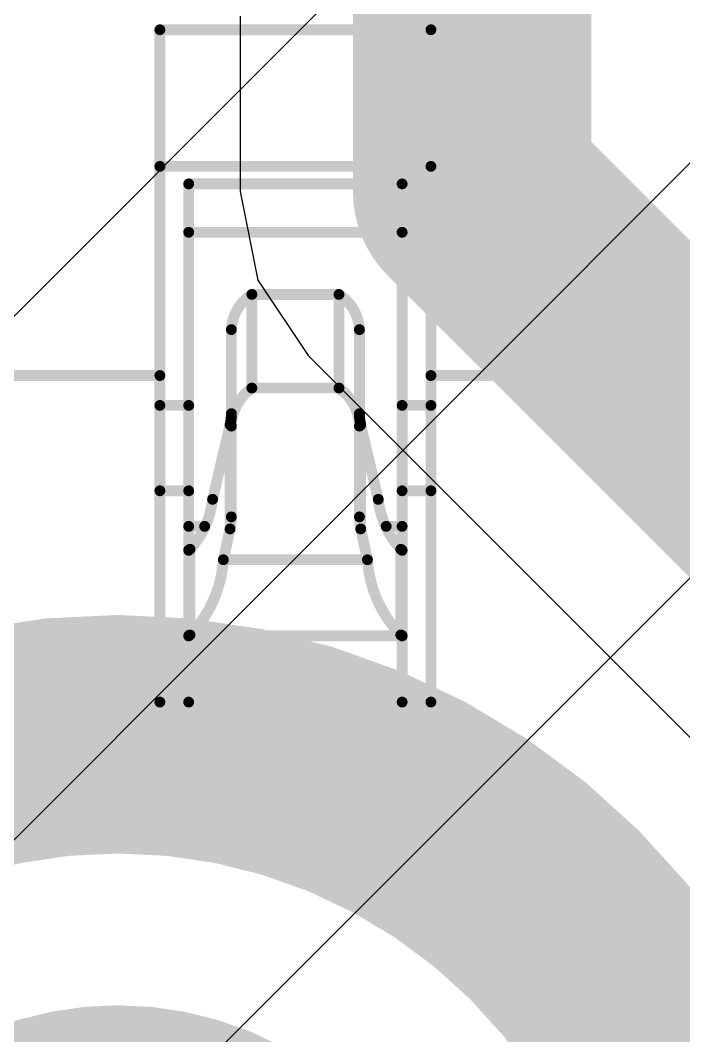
# Model space of a CAD drawing. Header units: inches. Extents: x -6 to 5433, y -4 to 5447.
# Drawn here: x 19.053 to 19.83, y 29.897 to 31.086 of the extents above; entities that cross this region are included whole.
import ezdxf

# ---------------------------------------------------------------- set-up
doc = ezdxf.new("R2010")
doc.units = ezdxf.units.IN
for name, color, linetype in [('Bottom Layer', 5, 'Continuous'), ('Bottom Solder', 6, 'Continuous'), ('Mechanical 4', 56, 'Continuous'), ('Top Layer', 1, 'Continuous'), ('Top Solder', 216, 'Continuous')]:
    doc.layers.add(name, color=color, linetype=linetype)

msp = doc.modelspace()

# ---------------------------------------------------------------- linework, layer by layer
at = {"layer": 'Bottom Layer'}
for points in [[(18.44298064, 29.52592774, 0.2794, 0.2794, -0.9999999999999999), (19.89078064, 29.52592774, 0.2794, 0.2794, 0)], [(18.90018064, 29.52592774, 0.2794, 0.2794, -0.9999999999999999), (19.43358064, 29.52592774, 0.2794, 0.2794, 0)]]:
    msp.add_lwpolyline(points, format="xyseb", dxfattribs=at)
at = {"layer": 'Bottom Solder'}
for p in [(12.60441472, 24.29521684), (13.15442632, 23.74523064)]:
    msp.add_line(p, (5432.852131479999, 5447.49311058), dxfattribs=at)
at = {"layer": 'Mechanical 4'}
for points in [[(19.2161541, 31.07494674, 0.0127, 0.0127, 0), (19.5336541, 31.07494674, 0.0127, 0.0127, 0)], [(19.2161541, 30.28744514, 0.0127, 0.0127, 0), (19.2161541, 31.07494674, 0.0127, 0.0127, 0)], [(19.5336541, 30.66994628, 0.0127, 0.0127, 0), (19.5336541, 31.07494674, 0.0127, 0.0127, 0)], [(19.2161541, 30.91494452, 0.0127, 0.0127, 0), (19.5336541, 30.91494452, 0.0127, 0.0127, 0)], [(19.24990562, 30.89440862, 0.0127, 0.0127, 0), (19.49990512, 30.89440862, 0.0127, 0.0127, 0)], [(19.24990562, 30.28744514, 0.0127, 0.0127, 0), (19.24990562, 30.89440862, 0.0127, 0.0127, 0)], [(19.49990512, 30.28744514, 0.0127, 0.0127, 0), (19.49990512, 30.89440862, 0.0127, 0.0127, 0)], [(19.24990562, 30.83773868, 0.0127, 0.0127, 0), (19.49990512, 30.83773868, 0.0127, 0.0127, 0)], [(19.29990552, 30.72369522, 0.0127, 0.0127, -0.2473774344944057), (19.3239136, 30.76494482, 0.0127, 0.0127, 0)], [(19.32391614, 30.76494482, 0.0127, 0.0127, 0), (19.4258946, 30.76494482, 0.0127, 0.0127, 0)], [(19.32391614, 30.65528286, 0.0127, 0.0127, 0), (19.32391614, 30.76494482, 0.0127, 0.0127, 0)], [(19.4258946, 30.65528286, 0.0127, 0.0127, 0), (19.4258946, 30.76494482, 0.0127, 0.0127, 0)], [(19.42589714, 30.76494482, 0.0127, 0.0127, -0.2473774344944055), (19.44990522, 30.72369522, 0.0127, 0.0127, 0)], [(19.29990552, 30.50434844, 0.0127, 0.0127, 0), (19.29990552, 30.72369522, 0.0127, 0.0127, 0)], [(19.44990522, 30.50434844, 0.0127, 0.0127, 0), (19.44990522, 30.72369522, 0.0127, 0.0127, 0)], [(18.8986541, 30.66994628, 0.0127, 0.0127, 0), (19.2161541, 30.66994628, 0.0127, 0.0127, 0)], [(19.5336541, 30.66994628, 0.0127, 0.0127, 0), (19.8511541, 30.66994628, 0.0127, 0.0127, 0)], [(19.5336541, 30.28744514, 0.0127, 0.0127, 0), (19.5336541, 30.66994628, 0.0127, 0.0127, 0)], [(19.29990552, 30.61071348, 0.0127, 0.0127, -0.2374800627721871), (19.3239136, 30.6552854, 0.0127, 0.0127, 0)], [(19.32391614, 30.65528286, 0.0127, 0.0127, 0), (19.4258946, 30.65528286, 0.0127, 0.0127, 0)], [(19.42589714, 30.6552854, 0.0127, 0.0127, -0.2374800627721868), (19.44990522, 30.61071348, 0.0127, 0.0127, 0)], [(19.2161541, 30.63494508, 0.0127, 0.0127, 0), (19.24990562, 30.63494508, 0.0127, 0.0127, 0)], [(19.49990512, 30.63494508, 0.0127, 0.0127, 0), (19.5336541, 30.63494508, 0.0127, 0.0127, 0)], [(19.29990552, 30.62525752, 0.0127, 0.0127, -0.05786385222358645), (19.2983866, 30.61223494, 0.0127, 0.0127, 0)], [(19.45142414, 30.61223494, 0.0127, 0.0127, -0.05786385222314867), (19.44990522, 30.62525752, 0.0127, 0.0127, 0)], [(19.2778634, 30.5249453, 0.0127, 0.0127, 0), (19.2983866, 30.61223494, 0.0127, 0.0127, 0)], [(19.2983866, 30.49027684, 0.0127, 0.0127, 0), (19.2983866, 30.61223494, 0.0127, 0.0127, 0)], [(19.45142414, 30.61223494, 0.0127, 0.0127, 0), (19.4719448, 30.5249453, 0.0127, 0.0127, 0)], [(19.45142414, 30.49027684, 0.0127, 0.0127, 0), (19.45142414, 30.61223494, 0.0127, 0.0127, 0)], [(19.2161541, 30.53494528, 0.0127, 0.0127, 0), (19.24990562, 30.53494528, 0.0127, 0.0127, 0)], [(19.27786594, 30.52494784, 0.0127, 0.0127, -0.1625906327552088), (19.25142454, 30.46645418, 0.0127, 0.0127, 0)], [(19.4983862, 30.46645418, 0.0127, 0.0127, -0.1625906327552086), (19.4719448, 30.52494784, 0.0127, 0.0127, 0)], [(19.49990512, 30.53494528, 0.0127, 0.0127, 0), (19.5336541, 30.53494528, 0.0127, 0.0127, 0)], [(19.29990552, 30.50434844, 0.0127, 0.0127, -0.05365793627952005), (19.2983866, 30.49027684, 0.0127, 0.0127, 0)], [(19.45142414, 30.49027684, 0.0127, 0.0127, -0.0536579362795205), (19.44990522, 30.50434844, 0.0127, 0.0127, 0)], [(19.24990562, 30.49328166, 0.0127, 0.0127, 0), (19.268567, 30.49328166, 0.0127, 0.0127, 0)], [(19.29053292, 30.45417836, 0.0127, 0.0127, 0), (19.2983866, 30.49027684, 0.0127, 0.0127, 0)], [(19.45142414, 30.49027684, 0.0127, 0.0127, 0), (19.45927782, 30.45417836, 0.0127, 0.0127, 0)], [(19.48124374, 30.49328166, 0.0127, 0.0127, 0), (19.49990512, 30.49328166, 0.0127, 0.0127, 0)], [(19.24990562, 30.46521466, 0.0127, 0.0127, -0.01102176087863576), (19.24994118, 30.46530102, 0.0127, 0.0127, 0)], [(19.24994118, 30.46530102, 0.0127, 0.0127, -0.02840440600347524), (19.2499869, 30.46538992, 0.0127, 0.0127, 0)], [(19.2499869, 30.46538992, 0.0127, 0.0127, -0.03504147016529562), (19.25005294, 30.46548644, 0.0127, 0.0127, 0)], [(19.25005294, 30.46548644, 0.0127, 0.0127, -0.03231858312358278), (19.250152, 30.46559312, 0.0127, 0.0127, 0)], [(19.250152, 30.46559312, 0.0127, 0.0127, -0.02446223686651126), (19.25028916, 30.4657125, 0.0127, 0.0127, 0)], [(19.2502917, 30.46570996, 0.0127, 0.0127, -0.01372918962525633), (19.2504695, 30.46584458, 0.0127, 0.0127, 0)], [(19.2504695, 30.46584458, 0.0127, 0.0127, -0.008119992699954212), (19.25068032, 30.46598682, 0.0127, 0.0127, 0)], [(19.25067778, 30.46598936, 0.0127, 0.0127, -0.004820635632250239), (19.250914, 30.46613922, 0.0127, 0.0127, 0)], [(19.250914, 30.46613922, 0.0127, 0.0127, 0), (19.25142454, 30.46645418, 0.0127, 0.0127, 0)], [(19.25142454, 30.36607592, 0.0127, 0.0127, 0), (19.25142454, 30.46645418, 0.0127, 0.0127, 0)], [(19.4983862, 30.46645418, 0.0127, 0.0127, 0), (19.4986529, 30.46629416, 0.0127, 0.0127, 0)], [(19.4983862, 30.36607592, 0.0127, 0.0127, 0), (19.4983862, 30.46645418, 0.0127, 0.0127, 0)], [(19.4986529, 30.46629416, 0.0127, 0.0127, 0), (19.49891198, 30.46613414, 0.0127, 0.0127, 0)], [(19.49890944, 30.4661316, 0.0127, 0.0127, -0.006054857866727827), (19.4991482, 30.46598174, 0.0127, 0.0127, 0)], [(19.49915074, 30.46598428, 0.0127, 0.0127, -0.01073696927372486), (19.49935648, 30.46584204, 0.0127, 0.0127, 0)], [(19.49935648, 30.4658395, 0.0127, 0.0127, -0.01856237101854592), (19.49952158, 30.4657125, 0.0127, 0.0127, 0)], [(19.49952158, 30.46571504, 0.0127, 0.0127, -0.02338621049264656), (19.49964604, 30.4655982, 0.0127, 0.0127, 0)], [(19.49964604, 30.46559565999999, 0.0127, 0.0127, -0.05432145111928067), (19.49980606, 30.465395, 0.0127, 0.0127, 0)], [(19.4998086, 30.46539754, 0.0127, 0.0127, -0.02859688060464257), (19.49990766, 30.46521466, 0.0127, 0.0127, 0)], [(19.29053292, 30.4541809, 0.0127, 0.0127, -0.1798939642534223), (19.25142454, 30.36607592, 0.0127, 0.0127, 0)], [(19.29053292, 30.45417836, 0.0127, 0.0127, 0), (19.45927782, 30.45417836, 0.0127, 0.0127, 0)], [(19.4983862, 30.36607592, 0.0127, 0.0127, -0.1798939642534224), (19.45927782, 30.4541809, 0.0127, 0.0127, 0)], [(19.24990562, 30.36514628, 0.0127, 0.0127, -0.01323430967770644), (19.24994118, 30.36521231999999, 0.0127, 0.0127, 0)], [(19.24990562, 30.36494562, 0.0127, 0.0127, 0), (19.49990512, 30.36494562, 0.0127, 0.0127, 0)], [(19.24994118, 30.36521231999999, 0.0127, 0.0127, -0.03268862865719779), (19.2499869, 30.36528089999999, 0.0127, 0.0127, 0)], [(19.2499869, 30.36527582, 0.0127, 0.0127, -0.03744583018768631), (19.25005294, 30.36534948, 0.0127, 0.0127, 0)], [(19.25005294, 30.36534948, 0.0127, 0.0127, -0.03188120473419625), (19.250152, 30.36542822, 0.0127, 0.0127, 0)], [(19.25014946, 30.36543076, 0.0127, 0.0127, -0.02261994762672872), (19.25028916, 30.3655222, 0.0127, 0.0127, 0)], [(19.25028916, 30.36551966, 0.0127, 0.0127, -0.0122088924445399), (19.25046696, 30.36561872, 0.0127, 0.0127, 0)], [(19.25046696, 30.36561872, 0.0127, 0.0127, -0.007070305474893967), (19.25067778, 30.3657254, 0.0127, 0.0127, 0)], [(19.25067778, 30.3657254, 0.0127, 0.0127, 0), (19.250914, 30.3658397, 0.0127, 0.0127, 0)], [(19.250914, 30.3658397, 0.0127, 0.0127, 0), (19.25142454, 30.36607592, 0.0127, 0.0127, 0)], [(19.4983862, 30.36607592, 0.0127, 0.0127, 0), (19.4986529, 30.365954, 0.0127, 0.0127, 0)], [(19.4986529, 30.365954, 0.0127, 0.0127, 0), (19.49891198, 30.36583716, 0.0127, 0.0127, 0)], [(19.49891198, 30.36583716, 0.0127, 0.0127, -0.005205334042010507), (19.49915074, 30.3657254, 0.0127, 0.0127, 0)], [(19.4991482, 30.36572286, 0.0127, 0.0127, -0.009375622313327314), (19.49935394, 30.36561618, 0.0127, 0.0127, 0)], [(19.49935394, 30.36561618, 0.0127, 0.0127, -0.01668702488287746), (19.49952158, 30.36551966, 0.0127, 0.0127, 0)], [(19.49952158, 30.36551966, 0.0127, 0.0127, -0.02199391693032645), (19.49964604, 30.3654333, 0.0127, 0.0127, 0)], [(19.4996435, 30.3654333, 0.0127, 0.0127, -0.02675089184307707), (19.49973748, 30.36535456, 0.0127, 0.0127, 0)], [(19.49974002, 30.36535456, 0.0127, 0.0127, -0.02828763819369805), (19.4998086, 30.36528344, 0.0127, 0.0127, 0)], [(19.4998086, 30.36528344, 0.0127, 0.0127, -0.03260546147382062), (19.49990512, 30.36514628, 0.0127, 0.0127, 0)], [(19.2161541, 30.28744514, 0.0127, 0.0127, 0), (19.5336541, 30.28744514, 0.0127, 0.0127, 0)]]:
    msp.add_lwpolyline(points, format="xyseb", dxfattribs=at)
for points in [[(19.2129791, 31.07494674, 0.00635, 0.00635, 1), (19.2193291, 31.07494674, 0.00635, 0.00635, 1)], [(19.2129791, 31.07494674, 0.00635, 0.00635, 1), (19.2193291, 31.07494674, 0.00635, 0.00635, 1)], [(19.5304791, 31.07494674, 0.00635, 0.00635, 1), (19.5368291, 31.07494674, 0.00635, 0.00635, 1)], [(19.5304791, 31.07494674, 0.00635, 0.00635, 1), (19.5368291, 31.07494674, 0.00635, 0.00635, 1)], [(19.2129791, 30.91494452, 0.00635, 0.00635, 1), (19.2193291, 30.91494452, 0.00635, 0.00635, 1)], [(19.5304791, 30.91494452, 0.00635, 0.00635, 1), (19.5368291, 30.91494452, 0.00635, 0.00635, 1)], [(19.24673062, 30.89440862, 0.00635, 0.00635, 1), (19.25308062, 30.89440862, 0.00635, 0.00635, 1)], [(19.24673062, 30.89440862, 0.00635, 0.00635, 1), (19.25308062, 30.89440862, 0.00635, 0.00635, 1)], [(19.49673012, 30.89440862, 0.00635, 0.00635, 1), (19.50308012, 30.89440862, 0.00635, 0.00635, 1)], [(19.49673012, 30.89440862, 0.00635, 0.00635, 1), (19.50308012, 30.89440862, 0.00635, 0.00635, 1)], [(19.24673062, 30.83773868, 0.00635, 0.00635, 1), (19.25308062, 30.83773868, 0.00635, 0.00635, 1)], [(19.49673012, 30.83773868, 0.00635, 0.00635, 1), (19.50308012, 30.83773868, 0.00635, 0.00635, 1)], [(19.3207386, 30.76494482, 0.00635, 0.00635, 1), (19.3270886, 30.76494482, 0.00635, 0.00635, 1)], [(19.32074114, 30.76494482, 0.00635, 0.00635, 1), (19.32709114, 30.76494482, 0.00635, 0.00635, 1)], [(19.32074114, 30.76494482, 0.00635, 0.00635, 1), (19.32709114, 30.76494482, 0.00635, 0.00635, 1)], [(19.4227196, 30.76494482, 0.00635, 0.00635, 1), (19.4290696, 30.76494482, 0.00635, 0.00635, 1)], [(19.4227196, 30.76494482, 0.00635, 0.00635, 1), (19.4290696, 30.76494482, 0.00635, 0.00635, 1)], [(19.42272214, 30.76494482, 0.00635, 0.00635, 1), (19.42907214, 30.76494482, 0.00635, 0.00635, 1)], [(19.29673052, 30.72369522, 0.00635, 0.00635, 1), (19.30308052, 30.72369522, 0.00635, 0.00635, 1)], [(19.29673052, 30.72369522, 0.00635, 0.00635, 1), (19.30308052, 30.72369522, 0.00635, 0.00635, 1)], [(19.44673022, 30.72369522, 0.00635, 0.00635, 1), (19.45308022, 30.72369522, 0.00635, 0.00635, 1)], [(19.44673022, 30.72369522, 0.00635, 0.00635, 1), (19.45308022, 30.72369522, 0.00635, 0.00635, 1)], [(19.2129791, 30.66994628, 0.00635, 0.00635, 1), (19.2193291, 30.66994628, 0.00635, 0.00635, 1)], [(19.5304791, 30.66994628, 0.00635, 0.00635, 1), (19.5368291, 30.66994628, 0.00635, 0.00635, 1)], [(19.5304791, 30.66994628, 0.00635, 0.00635, 1), (19.5368291, 30.66994628, 0.00635, 0.00635, 1)], [(19.5304791, 30.66994628, 0.00635, 0.00635, 1), (19.5368291, 30.66994628, 0.00635, 0.00635, 1)], [(19.3207386, 30.6552854, 0.00635, 0.00635, 1), (19.3270886, 30.6552854, 0.00635, 0.00635, 1)], [(19.32074114, 30.65528286, 0.00635, 0.00635, 1), (19.32709114, 30.65528286, 0.00635, 0.00635, 1)], [(19.32074114, 30.65528286, 0.00635, 0.00635, 1), (19.32709114, 30.65528286, 0.00635, 0.00635, 1)], [(19.4227196, 30.65528286, 0.00635, 0.00635, 1), (19.4290696, 30.65528286, 0.00635, 0.00635, 1)], [(19.4227196, 30.65528286, 0.00635, 0.00635, 1), (19.4290696, 30.65528286, 0.00635, 0.00635, 1)], [(19.42272214, 30.6552854, 0.00635, 0.00635, 1), (19.42907214, 30.6552854, 0.00635, 0.00635, 1)], [(19.2129791, 30.63494508, 0.00635, 0.00635, 1), (19.2193291, 30.63494508, 0.00635, 0.00635, 1)], [(19.24673062, 30.63494508, 0.00635, 0.00635, 1), (19.25308062, 30.63494508, 0.00635, 0.00635, 1)], [(19.49673012, 30.63494508, 0.00635, 0.00635, 1), (19.50308012, 30.63494508, 0.00635, 0.00635, 1)], [(19.5304791, 30.63494508, 0.00635, 0.00635, 1), (19.5368291, 30.63494508, 0.00635, 0.00635, 1)], [(19.29673052, 30.62525752, 0.00635, 0.00635, 1), (19.30308052, 30.62525752, 0.00635, 0.00635, 1)], [(19.44673022, 30.62525752, 0.00635, 0.00635, 1), (19.45308022, 30.62525752, 0.00635, 0.00635, 1)], [(19.2952116, 30.61223494, 0.00635, 0.00635, 1), (19.3015616, 30.61223494, 0.00635, 0.00635, 1)], [(19.2952116, 30.61223494, 0.00635, 0.00635, 1), (19.3015616, 30.61223494, 0.00635, 0.00635, 1)], [(19.2952116, 30.61223494, 0.00635, 0.00635, 1), (19.3015616, 30.61223494, 0.00635, 0.00635, 1)], [(19.29673052, 30.61071348, 0.00635, 0.00635, 1), (19.30308052, 30.61071348, 0.00635, 0.00635, 1)], [(19.44673022, 30.61071348, 0.00635, 0.00635, 1), (19.45308022, 30.61071348, 0.00635, 0.00635, 1)], [(19.44824914, 30.61223494, 0.00635, 0.00635, 1), (19.45459914, 30.61223494, 0.00635, 0.00635, 1)], [(19.44824914, 30.61223494, 0.00635, 0.00635, 1), (19.45459914, 30.61223494, 0.00635, 0.00635, 1)], [(19.44824914, 30.61223494, 0.00635, 0.00635, 1), (19.45459914, 30.61223494, 0.00635, 0.00635, 1)], [(19.2129791, 30.53494528, 0.00635, 0.00635, 1), (19.2193291, 30.53494528, 0.00635, 0.00635, 1)], [(19.24673062, 30.53494528, 0.00635, 0.00635, 1), (19.25308062, 30.53494528, 0.00635, 0.00635, 1)], [(19.2746884, 30.5249453, 0.00635, 0.00635, 1), (19.2810384, 30.5249453, 0.00635, 0.00635, 1)], [(19.27469094, 30.52494784, 0.00635, 0.00635, 1), (19.28104094, 30.52494784, 0.00635, 0.00635, 1)], [(19.4687698, 30.52494784, 0.00635, 0.00635, 1), (19.4751198, 30.52494784, 0.00635, 0.00635, 1)], [(19.4687698, 30.5249453, 0.00635, 0.00635, 1), (19.4751198, 30.5249453, 0.00635, 0.00635, 1)], [(19.49673012, 30.53494528, 0.00635, 0.00635, 1), (19.50308012, 30.53494528, 0.00635, 0.00635, 1)], [(19.5304791, 30.53494528, 0.00635, 0.00635, 1), (19.5368291, 30.53494528, 0.00635, 0.00635, 1)], [(19.29673052, 30.50434844, 0.00635, 0.00635, 1), (19.30308052, 30.50434844, 0.00635, 0.00635, 1)], [(19.29673052, 30.50434844, 0.00635, 0.00635, 1), (19.30308052, 30.50434844, 0.00635, 0.00635, 1)], [(19.44673022, 30.50434844, 0.00635, 0.00635, 1), (19.45308022, 30.50434844, 0.00635, 0.00635, 1)], [(19.44673022, 30.50434844, 0.00635, 0.00635, 1), (19.45308022, 30.50434844, 0.00635, 0.00635, 1)], [(19.24673062, 30.49328166, 0.00635, 0.00635, 1), (19.25308062, 30.49328166, 0.00635, 0.00635, 1)], [(19.265392, 30.49328166, 0.00635, 0.00635, 1), (19.271742, 30.49328166, 0.00635, 0.00635, 1)], [(19.2952116, 30.49027684, 0.00635, 0.00635, 1), (19.3015616, 30.49027684, 0.00635, 0.00635, 1)], [(19.2952116, 30.49027684, 0.00635, 0.00635, 1), (19.3015616, 30.49027684, 0.00635, 0.00635, 1)], [(19.2952116, 30.49027684, 0.00635, 0.00635, 1), (19.3015616, 30.49027684, 0.00635, 0.00635, 1)], [(19.44824914, 30.49027684, 0.00635, 0.00635, 1), (19.45459914, 30.49027684, 0.00635, 0.00635, 1)], [(19.44824914, 30.49027684, 0.00635, 0.00635, 1), (19.45459914, 30.49027684, 0.00635, 0.00635, 1)], [(19.44824914, 30.49027684, 0.00635, 0.00635, 1), (19.45459914, 30.49027684, 0.00635, 0.00635, 1)], [(19.47806874, 30.49328166, 0.00635, 0.00635, 1), (19.48441874, 30.49328166, 0.00635, 0.00635, 1)], [(19.49673012, 30.49328166, 0.00635, 0.00635, 1), (19.50308012, 30.49328166, 0.00635, 0.00635, 1)], [(19.24673062, 30.46521466, 0.00635, 0.00635, 1), (19.25308062, 30.46521466, 0.00635, 0.00635, 1)], [(19.24676618, 30.46530102, 0.00635, 0.00635, 1), (19.25311618, 30.46530102, 0.00635, 0.00635, 1)], [(19.24676618, 30.46530102, 0.00635, 0.00635, 1), (19.25311618, 30.46530102, 0.00635, 0.00635, 1)], [(19.2468119, 30.46538992, 0.00635, 0.00635, 1), (19.2531619, 30.46538992, 0.00635, 0.00635, 1)], [(19.2468119, 30.46538992, 0.00635, 0.00635, 1), (19.2531619, 30.46538992, 0.00635, 0.00635, 1)], [(19.24687794, 30.46548644, 0.00635, 0.00635, 1), (19.25322794, 30.46548644, 0.00635, 0.00635, 1)], [(19.24687794, 30.46548644, 0.00635, 0.00635, 1), (19.25322794, 30.46548644, 0.00635, 0.00635, 1)], [(19.246977, 30.46559312, 0.00635, 0.00635, 1), (19.253327, 30.46559312, 0.00635, 0.00635, 1)], [(19.246977, 30.46559312, 0.00635, 0.00635, 1), (19.253327, 30.46559312, 0.00635, 0.00635, 1)], [(19.24711416, 30.4657125, 0.00635, 0.00635, 1), (19.25346416, 30.4657125, 0.00635, 0.00635, 1)], [(19.2471167, 30.46570996, 0.00635, 0.00635, 1), (19.2534667, 30.46570996, 0.00635, 0.00635, 1)], [(19.2472945, 30.46584458, 0.00635, 0.00635, 1), (19.2536445, 30.46584458, 0.00635, 0.00635, 1)], [(19.2472945, 30.46584458, 0.00635, 0.00635, 1), (19.2536445, 30.46584458, 0.00635, 0.00635, 1)], [(19.24750278, 30.46598936, 0.00635, 0.00635, 1), (19.25385278, 30.46598936, 0.00635, 0.00635, 1)], [(19.24750532, 30.46598682, 0.00635, 0.00635, 1), (19.25385532, 30.46598682, 0.00635, 0.00635, 1)], [(19.247739, 30.46613922, 0.00635, 0.00635, 1), (19.254089, 30.46613922, 0.00635, 0.00635, 1)], [(19.247739, 30.46613922, 0.00635, 0.00635, 1), (19.254089, 30.46613922, 0.00635, 0.00635, 1)], [(19.24824954, 30.46645418, 0.00635, 0.00635, 1), (19.25459954, 30.46645418, 0.00635, 0.00635, 1)], [(19.24824954, 30.46645418, 0.00635, 0.00635, 1), (19.25459954, 30.46645418, 0.00635, 0.00635, 1)], [(19.24824954, 30.46645418, 0.00635, 0.00635, 1), (19.25459954, 30.46645418, 0.00635, 0.00635, 1)], [(19.4952112, 30.46645418, 0.00635, 0.00635, 1), (19.5015612, 30.46645418, 0.00635, 0.00635, 1)], [(19.4952112, 30.46645418, 0.00635, 0.00635, 1), (19.5015612, 30.46645418, 0.00635, 0.00635, 1)], [(19.4952112, 30.46645418, 0.00635, 0.00635, 1), (19.5015612, 30.46645418, 0.00635, 0.00635, 1)], [(19.4954779, 30.46629416, 0.00635, 0.00635, 1), (19.5018279, 30.46629416, 0.00635, 0.00635, 1)], [(19.4954779, 30.46629416, 0.00635, 0.00635, 1), (19.5018279, 30.46629416, 0.00635, 0.00635, 1)], [(19.49573444, 30.4661316, 0.00635, 0.00635, 1), (19.50208444, 30.4661316, 0.00635, 0.00635, 1)], [(19.49573698, 30.46613414, 0.00635, 0.00635, 1), (19.50208698, 30.46613414, 0.00635, 0.00635, 1)], [(19.4959732, 30.46598174, 0.00635, 0.00635, 1), (19.5023232, 30.46598174, 0.00635, 0.00635, 1)], [(19.49597574, 30.46598428, 0.00635, 0.00635, 1), (19.50232574, 30.46598428, 0.00635, 0.00635, 1)], [(19.49618148, 30.46584204, 0.00635, 0.00635, 1), (19.50253148, 30.46584204, 0.00635, 0.00635, 1)], [(19.49618148, 30.4658395, 0.00635, 0.00635, 1), (19.50253148, 30.4658395, 0.00635, 0.00635, 1)], [(19.49634658, 30.46571504, 0.00635, 0.00635, 1), (19.50269658, 30.46571504, 0.00635, 0.00635, 1)], [(19.49634658, 30.4657125, 0.00635, 0.00635, 1), (19.50269658, 30.4657125, 0.00635, 0.00635, 1)], [(19.49647104, 30.4655982, 0.00635, 0.00635, 1), (19.50282104, 30.4655982, 0.00635, 0.00635, 1)], [(19.49647104, 30.46559565999999, 0.00635, 0.00635, 1), (19.50282104, 30.46559565999999, 0.00635, 0.00635, 1)], [(19.49663106, 30.465395, 0.00635, 0.00635, 1), (19.50298106, 30.465395, 0.00635, 0.00635, 1)], [(19.4966336, 30.46539754, 0.00635, 0.00635, 1), (19.5029836, 30.46539754, 0.00635, 0.00635, 1)], [(19.49673266, 30.46521466, 0.00635, 0.00635, 1), (19.50308266, 30.46521466, 0.00635, 0.00635, 1)], [(19.28735792, 30.4541809, 0.00635, 0.00635, 1), (19.29370792, 30.4541809, 0.00635, 0.00635, 1)], [(19.28735792, 30.45417836, 0.00635, 0.00635, 1), (19.29370792, 30.45417836, 0.00635, 0.00635, 1)], [(19.28735792, 30.45417836, 0.00635, 0.00635, 1), (19.29370792, 30.45417836, 0.00635, 0.00635, 1)], [(19.45610282, 30.4541809, 0.00635, 0.00635, 1), (19.46245282, 30.4541809, 0.00635, 0.00635, 1)], [(19.45610282, 30.45417836, 0.00635, 0.00635, 1), (19.46245282, 30.45417836, 0.00635, 0.00635, 1)], [(19.45610282, 30.45417836, 0.00635, 0.00635, 1), (19.46245282, 30.45417836, 0.00635, 0.00635, 1)], [(19.24673062, 30.36514628, 0.00635, 0.00635, 1), (19.25308062, 30.36514628, 0.00635, 0.00635, 1)], [(19.24673062, 30.36494562, 0.00635, 0.00635, 1), (19.25308062, 30.36494562, 0.00635, 0.00635, 1)], [(19.24676618, 30.36521231999999, 0.00635, 0.00635, 1), (19.25311618, 30.36521231999999, 0.00635, 0.00635, 1)], [(19.24676618, 30.36521231999999, 0.00635, 0.00635, 1), (19.25311618, 30.36521231999999, 0.00635, 0.00635, 1)], [(19.2468119, 30.36528089999999, 0.00635, 0.00635, 1), (19.2531619, 30.36528089999999, 0.00635, 0.00635, 1)], [(19.2468119, 30.36527582, 0.00635, 0.00635, 1), (19.2531619, 30.36527582, 0.00635, 0.00635, 1)], [(19.24687794, 30.36534948, 0.00635, 0.00635, 1), (19.25322794, 30.36534948, 0.00635, 0.00635, 1)], [(19.24687794, 30.36534948, 0.00635, 0.00635, 1), (19.25322794, 30.36534948, 0.00635, 0.00635, 1)], [(19.24697446, 30.36543076, 0.00635, 0.00635, 1), (19.25332446, 30.36543076, 0.00635, 0.00635, 1)], [(19.246977, 30.36542822, 0.00635, 0.00635, 1), (19.253327, 30.36542822, 0.00635, 0.00635, 1)], [(19.24711416, 30.3655222, 0.00635, 0.00635, 1), (19.25346416, 30.3655222, 0.00635, 0.00635, 1)], [(19.24711416, 30.36551966, 0.00635, 0.00635, 1), (19.25346416, 30.36551966, 0.00635, 0.00635, 1)], [(19.24729196, 30.36561872, 0.00635, 0.00635, 1), (19.25364196, 30.36561872, 0.00635, 0.00635, 1)], [(19.24729196, 30.36561872, 0.00635, 0.00635, 1), (19.25364196, 30.36561872, 0.00635, 0.00635, 1)], [(19.24750278, 30.3657254, 0.00635, 0.00635, 1), (19.25385278, 30.3657254, 0.00635, 0.00635, 1)], [(19.24750278, 30.3657254, 0.00635, 0.00635, 1), (19.25385278, 30.3657254, 0.00635, 0.00635, 1)], [(19.247739, 30.3658397, 0.00635, 0.00635, 1), (19.254089, 30.3658397, 0.00635, 0.00635, 1)], [(19.247739, 30.3658397, 0.00635, 0.00635, 1), (19.254089, 30.3658397, 0.00635, 0.00635, 1)], [(19.24824954, 30.36607592, 0.00635, 0.00635, 1), (19.25459954, 30.36607592, 0.00635, 0.00635, 1)], [(19.24824954, 30.36607592, 0.00635, 0.00635, 1), (19.25459954, 30.36607592, 0.00635, 0.00635, 1)], [(19.24824954, 30.36607592, 0.00635, 0.00635, 1), (19.25459954, 30.36607592, 0.00635, 0.00635, 1)], [(19.4952112, 30.36607592, 0.00635, 0.00635, 1), (19.5015612, 30.36607592, 0.00635, 0.00635, 1)], [(19.4952112, 30.36607592, 0.00635, 0.00635, 1), (19.5015612, 30.36607592, 0.00635, 0.00635, 1)], [(19.4952112, 30.36607592, 0.00635, 0.00635, 1), (19.5015612, 30.36607592, 0.00635, 0.00635, 1)], [(19.4954779, 30.365954, 0.00635, 0.00635, 1), (19.5018279, 30.365954, 0.00635, 0.00635, 1)], [(19.4954779, 30.365954, 0.00635, 0.00635, 1), (19.5018279, 30.365954, 0.00635, 0.00635, 1)], [(19.49573698, 30.36583716, 0.00635, 0.00635, 1), (19.50208698, 30.36583716, 0.00635, 0.00635, 1)], [(19.49573698, 30.36583716, 0.00635, 0.00635, 1), (19.50208698, 30.36583716, 0.00635, 0.00635, 1)], [(19.4959732, 30.36572286, 0.00635, 0.00635, 1), (19.5023232, 30.36572286, 0.00635, 0.00635, 1)], [(19.49597574, 30.3657254, 0.00635, 0.00635, 1), (19.50232574, 30.3657254, 0.00635, 0.00635, 1)], [(19.49617894, 30.36561618, 0.00635, 0.00635, 1), (19.50252894, 30.36561618, 0.00635, 0.00635, 1)], [(19.49617894, 30.36561618, 0.00635, 0.00635, 1), (19.50252894, 30.36561618, 0.00635, 0.00635, 1)], [(19.49634658, 30.36551966, 0.00635, 0.00635, 1), (19.50269658, 30.36551966, 0.00635, 0.00635, 1)], [(19.49634658, 30.36551966, 0.00635, 0.00635, 1), (19.50269658, 30.36551966, 0.00635, 0.00635, 1)], [(19.4964685, 30.3654333, 0.00635, 0.00635, 1), (19.5028185, 30.3654333, 0.00635, 0.00635, 1)], [(19.49647104, 30.3654333, 0.00635, 0.00635, 1), (19.50282104, 30.3654333, 0.00635, 0.00635, 1)], [(19.49656248, 30.36535456, 0.00635, 0.00635, 1), (19.50291248, 30.36535456, 0.00635, 0.00635, 1)], [(19.49656502, 30.36535456, 0.00635, 0.00635, 1), (19.50291502, 30.36535456, 0.00635, 0.00635, 1)], [(19.4966336, 30.36528344, 0.00635, 0.00635, 1), (19.5029836, 30.36528344, 0.00635, 0.00635, 1)], [(19.4966336, 30.36528344, 0.00635, 0.00635, 1), (19.5029836, 30.36528344, 0.00635, 0.00635, 1)], [(19.49673012, 30.36514628, 0.00635, 0.00635, 1), (19.50308012, 30.36514628, 0.00635, 0.00635, 1)], [(19.49673012, 30.36494562, 0.00635, 0.00635, 1), (19.50308012, 30.36494562, 0.00635, 0.00635, 1)], [(19.2129791, 30.28744514, 0.00635, 0.00635, 1), (19.2193291, 30.28744514, 0.00635, 0.00635, 1)], [(19.2129791, 30.28744514, 0.00635, 0.00635, 1), (19.2193291, 30.28744514, 0.00635, 0.00635, 1)], [(19.24673062, 30.28744514, 0.00635, 0.00635, 1), (19.25308062, 30.28744514, 0.00635, 0.00635, 1)], [(19.49673012, 30.28744514, 0.00635, 0.00635, 1), (19.50308012, 30.28744514, 0.00635, 0.00635, 1)], [(19.5304791, 30.28744514, 0.00635, 0.00635, 1), (19.5368291, 30.28744514, 0.00635, 0.00635, 1)], [(19.5304791, 30.28744514, 0.00635, 0.00635, 1), (19.5368291, 30.28744514, 0.00635, 0.00635, 1)]]:
    msp.add_lwpolyline(points, format="xyseb", close=True, dxfattribs=at)
at = {"layer": 'Top Layer'}
for p, q in [((19.31007568, 31.09074808), (19.31007568, 30.88557196)), ((19.31007568, 30.88557196), (19.33077414, 30.7815107)), ((19.33077414, 30.7815107), (19.38971992, 30.69329141999999)), ((19.38971992, 30.69329141999999), (20.0625456, 30.02046574))]:
    msp.add_line(p, q, dxfattribs=at)
for points in [[(19.58200046, 30.88557196, 0.2794, 0.2794, 0), (19.58200046, 31.92134586, 0.2794, 0.2794, 0)], [(19.58200046, 30.88557196, 0.2794, 0.2794, 0), (20.25482614, 30.21274628, 0.2794, 0.2794, 0)]]:
    msp.add_lwpolyline(points, format="xyseb", dxfattribs=at)
msp.add_lwpolyline([(19.51215046, 30.88557196, 0.1397, 0.1397, 1), (19.65185046, 30.88557196, 0.1397, 0.1397, 1)], format="xyseb", close=True, dxfattribs=at)
msp.add_lwpolyline([(19.51215046, 30.88557196, 0.1397, 0.1397, 1), (19.65185046, 30.88557196, 0.1397, 0.1397, 1)], format="xyseb", close=True, dxfattribs=at)
at = {"layer": 'Top Solder'}
msp.add_line((-3.36868262, 7.6978383), (5432.852131479999, 5447.49311058), dxfattribs=at)

doc.saveas('drawing.dxf')
